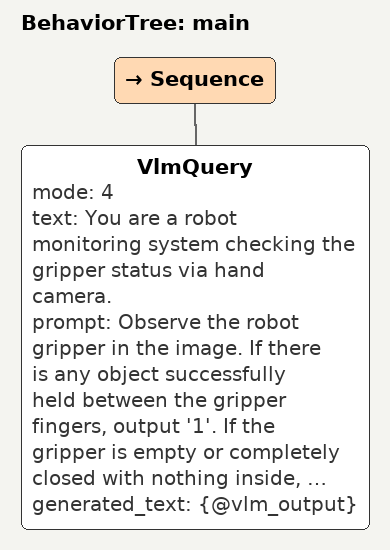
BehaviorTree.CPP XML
<?xml version="1.0" encoding="UTF-8"?>
<root BTCPP_format="4">
    <BehaviorTree ID="main">
        <Sequence>

            <VlmQuery
                mode="4"
                text="You are a robot monitoring system checking the gripper status via hand camera."
                prompt="Observe the robot gripper in the image. If there is any object successfully held between the gripper fingers, output '1'. If the gripper is empty or completely closed with nothing inside, output '2'. If the view is too blurry, dark, or obstructed to confirm the status, output '3'. Respond with strictly a single digit (1, 2, or 3) without any extra text."
                generated_text="{@vlm_output}"
            />

        </Sequence>
    </BehaviorTree>
</root>
